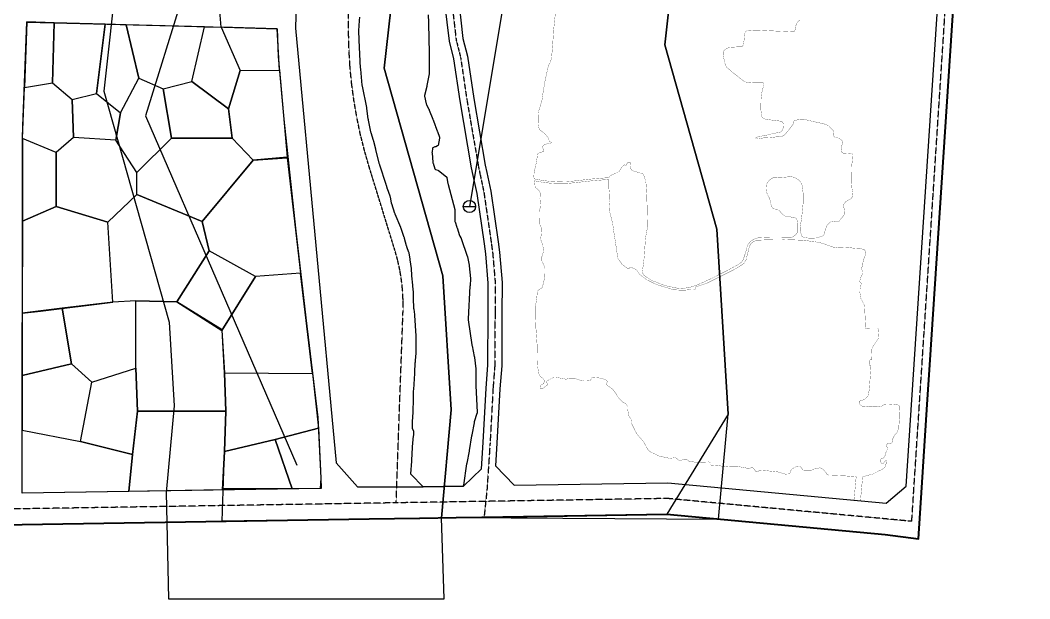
# Model space of a CAD drawing. Header units: millimetres. Extents: x -2018 to 1267, y -2136 to 2585.
# Drawn here: x -71 to 1025, y -2136 to -1508 of the extents above; entities that cross this region are included whole.
import ezdxf

# ---------------------------------------------------------------- set-up
doc = ezdxf.new("R2010")
doc.units = ezdxf.units.MM
doc.linetypes.add('DASH', pattern=[0.35, 0.25, -0.1])
for name, color, linetype in [('0block', 7, 'Continuous'), ('0lake', 140, 'DASH'), ('0river', 141, 'Continuous'), ('0river_center', 10, 'Continuous'), ('0road_center', 10, 'DASH'), ('1origin_square', 40, 'Continuous'), ('1origin_square_circle', 40, 'Continuous'), ('2area_all', 7, 'Continuous'), ('2area_down', 7, 'Continuous'), ('2area_up', 7, 'Continuous'), ('3_commercial', 1, 'Continuous'), ('3_landscape', 3, 'Continuous'), ('3_public', 4, 'Continuous'), ('3_resident', 2, 'Continuous')]:
    doc.layers.add(name, color=color, linetype=linetype)
doc.layers.add('0edge', color=40, linetype='Continuous', lineweight=40)

msp = doc.modelspace()

# ---------------------------------------------------------------- linework, layer by layer
at = {"layer": '0block'}
msp.add_lwpolyline([(232.1, -1343.3), (227.7, -1516.4), (271.8, -1988.6), (294.8, -2014.5), (366, -2014.5), (409.8, -2013.8), (429.4, -1995.1), (431.3, -1966.4), (434.6, -1907.4), (436.4, -1882.6), (436.7, -1826.1), (436.9, -1793.3), (434.2, -1761.4), (432.7, -1750.6), (424.7, -1696.1), (420.6, -1676.4), (418.8, -1668.2), (406.2, -1595.4), (399.5, -1549.9), (394.6, -1530.6), (389.8, -1489.3)], dxfattribs=at)
at = {"layer": '0block', "color": 7}
for points in [[(404.8, -1487.9), (409.4, -1527.9), (414.2, -1547), (421, -1593), (433.5, -1665.4), (435.3, -1673.3), (439.5, -1693.5), (447.5, -1748.5), (449.1, -1759.8), (451.9, -1792.7), (451.7, -1826.2), (451.4, -1883.2), (449.5, -1908.3), (446.3, -1967.3), (444.7, -1991.6), (465, -2012.9), (632, -2010.2), (868.8, -2032.3), (890.7, -2013.7), (925.3, -1484.3)], [(138.1, -1515.1), (138, -1515.2)]]:
    msp.add_lwpolyline(points, dxfattribs=at)
msp.add_lwpolyline([(138.1, -2018.1), (-69.4, -2021.4), (-68.9, -1650.2), (-68.8, -1636.4), (-68.4, -1622.6), (-64.3, -1509.9), (138, -1515.2), (207.7, -1517.1), (208.7, -1547.4), (214.8, -1615.3), (227.4, -1733.8), (238.8, -1831.1), (251.8, -1939.1), (255.2, -2005), (254.3, -2016.2)], close=True, dxfattribs=at)
at = {"layer": '0edge'}
msp.add_lwpolyline([(-129.4, -2056.4), (-69.4, -2055.4), (307.6, -2049.4), (362.7, -2048.5), (402, -2047.9), (457.5, -2047), (630.7, -2044.3), (867.7, -2066.4), (904, -2070.9), (907.6, -2015.1), (913.5, -1925.2), (916.3, -1882.1), (942.3, -1485.6), (945.2, -1440.7), (966.9, -1109.3), (971.5, -1035.6), (976.8, -949.6), (990.8, -727.2), (994.5, -665.4), (1024.9, -129.2)], dxfattribs=at)
at = {"layer": '0lake', "const_width": 0.25}
msp.add_lwpolyline([(775.4, -1507.7), (774.9, -1507.9), (774.5, -1508.1), (773.1, -1509.5), (772.7, -1509.9), (772.5, -1510.3), (771.2, -1513), (771, -1513.5), (770.8, -1513.9), (770.1, -1517.9), (770, -1518.4), (769.9, -1518.9), (769.7, -1519.3), (769.5, -1519.8), (769.2, -1520.2), (768.8, -1520.4), (768.3, -1520.5), (767.8, -1520.5), (767.3, -1520.5), (756.8, -1520), (756.3, -1520), (755.8, -1520), (741.8, -1519.3), (731.8, -1518.8), (731.3, -1518.8), (730.8, -1518.8), (725.3, -1518.7), (724.8, -1518.7), (724.3, -1518.8), (717.9, -1519.3), (717.4, -1519.5), (717, -1519.8), (716.3, -1520.5), (716, -1520.8), (715.7, -1521.3), (715.3, -1522.7), (715.2, -1523.2), (715.1, -1523.7), (714.6, -1529.7), (714.5, -1530.2), (713.7, -1534.6), (713.6, -1535.1), (713.3, -1535.5), (712.7, -1536.3), (712.4, -1536.7), (712, -1536.9), (707.5, -1536.9), (707, -1536.9), (706.5, -1536.9), (700, -1537.3), (699.5, -1537.3), (699.1, -1537.5), (696.2, -1538.3), (695.7, -1538.6), (695.3, -1538.9), (693, -1540.7), (692.6, -1541.1), (692.4, -1541.5), (692, -1542.4), (691.9, -1542.9), (691.9, -1543.4), (691.9, -1544.9), (691.9, -1545.4), (692, -1545.9), (693.5, -1553.8), (693.6, -1554.2), (693.8, -1554.7), (695.4, -1558.3), (695.7, -1558.8), (696, -1559.2), (700.5, -1563.1), (700.9, -1563.4), (701.3, -1563.8), (709.5, -1570.3), (709.9, -1570.6), (710.3, -1570.9), (713, -1573.1), (713.4, -1573.4), (713.8, -1573.7), (716, -1574.9), (716.5, -1575), (717, -1575.1), (719.4, -1575.4), (719.9, -1575.5), (720.4, -1575.5), (725.4, -1575.9), (725.9, -1575.9), (726.4, -1575.9), (731.4, -1576), (731.9, -1576), (732.4, -1576), (734.4, -1575.8), (734.9, -1575.8), (735.4, -1576), (735.8, -1576.3), (735.9, -1576.7), (736, -1577.2), (735.9, -1577.7), (735.9, -1578.2), (735.3, -1580.6), (735.2, -1581.1), (735.1, -1581.6), (734, -1586), (733.9, -1586.5), (733.8, -1587), (733, -1593.9), (733, -1594.4), (733, -1594.9), (732.8, -1603.4), (732.8, -1603.9), (732.8, -1604.4), (733.4, -1609.9), (733.5, -1610.4), (733.6, -1610.9), (734.1, -1612.8), (734.3, -1613.3), (734.6, -1613.6), (735.3, -1614.4), (735.6, -1614.7), (736.1, -1614.9), (742, -1616), (742.5, -1616), (743, -1616.1), (754.4, -1617.5), (754.9, -1617.6), (755.3, -1617.8), (756.2, -1618.4), (756.5, -1618.7), (756.7, -1619.2), (757, -1619.6), (757.1, -1620.1), (757.2, -1620.6), (757.2, -1622.1), (757.2, -1622.6), (757.1, -1623.1), (757, -1625.1), (756.9, -1625.6), (756.7, -1626), (756.2, -1627.4), (755.9, -1627.8), (755.5, -1628.2), (754, -1629.5), (753.6, -1629.7), (753.1, -1629.8), (748.1, -1630.5), (747.6, -1630.6), (747.1, -1630.7), (740.4, -1632.4), (739.9, -1632.5), (739.4, -1632.6), (731.5, -1634.1), (731, -1634.2), (730.5, -1634.3), (728.1, -1635), (727.7, -1635.2), (727.4, -1635.6), (727.3, -1636), (729.3, -1636.4), (729.8, -1636.5), (730.3, -1636.5), (735.7, -1635.7), (736.2, -1635.6), (736.7, -1635.6), (742.7, -1635.4), (743.2, -1635.3), (743.7, -1635.3), (749.2, -1634.6), (749.7, -1634.6), (750.2, -1634.6), (751.7, -1634.6), (752.2, -1634.6), (752.7, -1634.5), (755.1, -1634.1), (755.6, -1634), (756.1, -1633.8), (757.9, -1632.9), (758.3, -1632.6), (758.7, -1632.3), (763.8, -1626.2), (764.1, -1625.8), (764.4, -1625.4), (767.7, -1621), (768, -1620.6), (768.2, -1620.1), (768.3, -1619.1), (768.4, -1618.6), (768.6, -1618.1), (768.9, -1617.2), (769.1, -1616.8), (769.6, -1616.6), (770.1, -1616.7), (770.6, -1616.7), (771.5, -1616.4), (772, -1616.2), (772.4, -1615.9), (772.9, -1615.6), (773.3, -1615.4), (773.8, -1615.3), (774.3, -1615.2), (774.8, -1615.2), (776.3, -1615.3), (776.8, -1615.4), (777.3, -1615.4), (778.8, -1615.3), (779.3, -1615.3), (779.8, -1615.4), (784.1, -1616.6), (784.6, -1616.7), (785.1, -1616.8), (801.2, -1620.4), (801.7, -1620.5), (802.1, -1620.7), (805.8, -1622.2), (806.3, -1622.4), (806.7, -1622.8), (808.4, -1624.6), (808.7, -1624.9), (809.1, -1625.3), (810.9, -1627), (811.2, -1627.4), (811.4, -1627.8), (811.6, -1628.3), (811.8, -1628.8), (811.9, -1629.3), (811.8, -1630.2), (811.7, -1630.7), (811.7, -1631.2), (811.7, -1631.7), (811.6, -1632.2), (811.7, -1632.7), (811.8, -1633.2), (811.9, -1633.7), (812.2, -1634.1), (812.6, -1634.4), (813, -1634.7), (813.4, -1634.9), (816.3, -1635.6), (816.8, -1635.8), (817.2, -1636), (819, -1637), (819.4, -1637.3), (819.8, -1637.6), (820.6, -1638.2), (820.9, -1638.6), (821.1, -1639), (821.4, -1640), (821.4, -1640.5), (821.4, -1641), (820.9, -1643.4), (820.8, -1643.9), (820.7, -1644.4), (820.1, -1647.3), (820.1, -1647.8), (820.1, -1648.3), (820.1, -1648.8), (820.2, -1649.3), (820.2, -1649.8), (820.4, -1650.3), (820.6, -1650.7), (820.9, -1651.2), (821.2, -1651.6), (821.6, -1651.9), (822.5, -1652.3), (822.9, -1652.5), (823.4, -1652.6), (823.9, -1652.6), (824.4, -1652.6), (824.9, -1652.6), (825.9, -1652.4), (826.4, -1652.4), (826.9, -1652.4), (828.9, -1652.6), (829.4, -1652.6), (829.8, -1652.4), (830.3, -1652.3), (830.8, -1652.3), (831.3, -1652.4), (831.8, -1652.4), (832.1, -1652.8), (832.2, -1653.3), (832.5, -1654.2), (832.5, -1654.7), (832.5, -1655.2), (832.1, -1660.7), (832, -1661.2), (832, -1661.7), (831.5, -1665.7), (831.5, -1666.2), (831.5, -1666.7), (831.4, -1672.2), (831.4, -1672.7), (831.3, -1673.2), (831.2, -1682.2), (831.2, -1682.7), (831.2, -1683.2), (831.8, -1690.7), (831.9, -1691.2), (832, -1691.7), (832.5, -1694.6), (832.5, -1695.1), (832.6, -1695.6), (832.7, -1697.1), (832.6, -1697.6), (832.5, -1698.1), (832.3, -1699.6), (832.1, -1700), (831.7, -1700.4), (830.8, -1701.5), (830.4, -1701.9), (830, -1702.1), (828.2, -1703.1), (827.8, -1703.4), (827.4, -1703.6), (824.8, -1705.2), (824.5, -1705.6), (824.2, -1706), (822.9, -1707.5), (822.6, -1707.9), (822.5, -1708.4), (822.5, -1708.9), (822.4, -1709.4), (822.6, -1709.9), (823.1, -1711.8), (823.2, -1712.3), (823.2, -1712.8), (823.4, -1714.3), (823.5, -1714.8), (823.5, -1715.3), (823.8, -1717.3), (823.7, -1717.8), (823.6, -1718.3), (823.5, -1718.7), (823.3, -1719.2), (823, -1719.6), (820.5, -1722.7), (820.2, -1723.1), (819.8, -1723.5), (818, -1725.8), (817.6, -1726.2), (817.2, -1726.4), (816.2, -1726.7), (815.7, -1726.7), (812.8, -1726.1), (812.3, -1726.1), (808.9, -1726.8), (808.4, -1727), (805.2, -1730.1), (804.8, -1730.4), (804.6, -1730.9), (802.6, -1736), (802.5, -1736.5), (802.3, -1737), (801.6, -1739.9), (801.5, -1740.4), (801.3, -1740.9), (799.8, -1742.1), (799.4, -1742.4), (798.9, -1742.6), (793.1, -1744.3), (792.7, -1744.4), (792.2, -1744.4), (785.2, -1744.5), (784.7, -1744.5), (784.2, -1744.4), (780.2, -1743.9), (779.7, -1743.8), (779.2, -1743.7), (778, -1742.8), (777.6, -1742.6), (777.3, -1742.2), (775.8, -1737.4), (775.7, -1736.9), (775.6, -1736.4), (775.6, -1733.9), (775.6, -1733.4), (775.6, -1732.9), (777.4, -1720), (777.4, -1719.5), (777.5, -1719), (778.7, -1707.1), (778.7, -1706.6), (778.7, -1706.1), (778.8, -1697.1), (778.8, -1696.6), (778.8, -1696.1), (778, -1690.2), (778, -1689.7), (777.9, -1689.2), (777.6, -1687.2), (777.5, -1686.7), (777.4, -1686.2), (776.2, -1684), (776, -1683.6), (775.7, -1683.1), (773.9, -1681.5), (773.5, -1681.1), (773.1, -1680.8), (769.7, -1678.8), (769.2, -1678.5), (768.8, -1678.3), (765.8, -1677.9), (765.3, -1677.9), (764.8, -1677.8), (757.9, -1678.4), (757.4, -1678.5), (756.9, -1678.5), (750.9, -1678.8), (750.4, -1678.9), (746.4, -1679.1), (745.9, -1679.1), (745.4, -1679.3), (743.3, -1680.7), (742.9, -1681), (742.5, -1681.3), (740.8, -1683.1), (740.5, -1683.5), (740.2, -1683.9), (738.8, -1686.6), (738.6, -1687), (738.6, -1687.5), (738.4, -1690), (738.4, -1690.5), (738.4, -1691), (738.8, -1694), (738.9, -1694.5), (739.1, -1694.9), (740.3, -1697.7), (740.5, -1698.1), (740.8, -1698.6), (742.2, -1701.2), (742.4, -1701.6), (742.6, -1702.1), (743.1, -1705.1), (743.2, -1705.6), (743.3, -1706), (744.2, -1709.4), (744.3, -1709.9), (744.6, -1710.3), (745.8, -1711.9), (746.1, -1712.3), (746.5, -1712.6), (748, -1712.9), (748.5, -1713.1), (749, -1713.2), (750.4, -1713.5), (750.9, -1713.6), (751.4, -1713.8), (752.7, -1714.5), (753.1, -1714.8), (753.4, -1715.1), (754.6, -1716.7), (755, -1717.1), (755.3, -1717.5), (758.3, -1720.1), (758.7, -1720.4), (759.2, -1720.5), (764.2, -1721.3), (764.6, -1721.4), (765.1, -1721.5), (770.5, -1722.6), (770.9, -1722.8), (771.2, -1723.2), (771.8, -1724), (772, -1724.5), (772.1, -1725), (772.5, -1727.9), (772.6, -1728.4), (772.7, -1728.9), (772.7, -1733.4), (772.7, -1733.9), (772.7, -1734.4), (772.7, -1737.4), (772.6, -1737.9), (772.5, -1738.4), (771.7, -1739.6), (771.4, -1740), (771, -1740.4), (768.4, -1742.7), (768, -1743), (767.6, -1743.2), (765.1, -1743.8), (764.7, -1743.9), (764.2, -1743.9), (757.7, -1743.7), (757.2, -1743.7), (756.7, -1743.7), (743.2, -1743.6), (742.7, -1743.6), (742.2, -1743.7), (730.2, -1744.2), (729.7, -1744.2), (729.2, -1744.4), (725.4, -1745.6), (724.9, -1745.8), (724.5, -1746.1), (721.6, -1748.1), (721.2, -1748.4), (720.9, -1748.7), (718.6, -1752), (718.4, -1752.4), (718.2, -1752.9), (716.7, -1758.7), (716.5, -1759.2), (716.4, -1759.7), (713.9, -1767.3), (713.7, -1767.7), (713.5, -1768.2), (712.5, -1769.9), (712.2, -1770.3), (711.8, -1770.6), (708.5, -1772.9), (708.1, -1773.2), (707.7, -1773.4), (697.2, -1779.2), (696.7, -1779.5), (696.3, -1779.7), (678.9, -1788.5), (678.4, -1788.7), (678, -1788.9), (665.2, -1794.7), (664.8, -1794.9), (664.3, -1795.1), (657.7, -1797.4), (657.2, -1797.5), (656.7, -1797.6), (648.4, -1799.2), (647.9, -1799.2), (647.4, -1799.2), (641.4, -1798.7), (640.9, -1798.6), (640.4, -1798.5), (629.2, -1796.1), (628.7, -1795.9), (628.2, -1795.8), (614.7, -1790.6), (614.2, -1790.4), (613.8, -1790.1), (606.3, -1785.2), (605.9, -1784.9), (604.4, -1782.3), (604.2, -1781.8), (604.1, -1781.3), (604.3, -1779.9), (604.4, -1779.4), (606, -1767), (606, -1766.5), (606.1, -1766), (607.5, -1745.5), (607.5, -1745), (607.6, -1744.5), (609.7, -1732.7), (609.8, -1732.2), (609.8, -1731.7), (609.3, -1710.7), (609.3, -1710.2), (609.3, -1709.7), (609.1, -1703.2), (609.1, -1702.7), (609.1, -1702.2), (609.1, -1699.2), (609, -1698.7), (609, -1698.2), (608.6, -1692.7), (608.6, -1692.2), (608.6, -1691.7), (608.1, -1684.8), (608, -1684.3), (607.9, -1683.8), (606.7, -1678.9), (606.6, -1678.4), (606.4, -1678), (605.5, -1675.6), (605.2, -1675.2), (604.8, -1674.9), (604.4, -1674.6), (604, -1674.4), (603.6, -1674.2), (602.1, -1673.8), (601.6, -1673.7), (601.1, -1673.5), (595.8, -1672), (595.4, -1671.9), (594.9, -1671.7), (593.5, -1671.2), (593.1, -1670.9), (592.7, -1670.6), (592.1, -1669.8), (591.8, -1669.4), (591.6, -1669), (591, -1667.6), (590.9, -1667.1), (590.8, -1666.6), (590.7, -1666.1), (590.7, -1665.6), (590.8, -1665.1), (590.9, -1664.7), (591.1, -1664.2), (591.4, -1663.3), (591.3, -1662.9), (590.9, -1662.5), (590.5, -1662.2), (590.1, -1662), (589.6, -1662.1), (588.2, -1662.7), (587.9, -1663.1), (587.7, -1663.5), (587.4, -1663.9), (587.1, -1664.4), (587, -1664.8), (586.8, -1665.3), (586.6, -1665.8), (586.1, -1665.6), (585.8, -1665.3), (585.4, -1665), (585, -1664.9), (582.9, -1666.3), (582.5, -1666.6), (582.2, -1667), (580.2, -1669.9), (580, -1670.3), (579.8, -1670.8), (579.6, -1671.3), (579.4, -1671.7), (579.1, -1672.1), (575.1, -1674.1), (574.6, -1674.3), (574.2, -1674.5), (569.6, -1676.5), (569.2, -1676.8), (568.9, -1677.2), (568.1, -1678.4), (567.8, -1678.8), (567.3, -1678.9), (564.8, -1679), (564.3, -1679.1), (563.8, -1679.1), (547.9, -1680.4), (547.4, -1680.5), (546.9, -1680.5), (531.5, -1682.3), (531, -1682.3), (530.5, -1682.4), (522.5, -1683.1), (522, -1683.1), (521.5, -1683.2), (513.5, -1683.3), (513, -1683.3), (512.5, -1683.3), (504.5, -1682.9), (504, -1682.8), (503.5, -1682.8), (496.1, -1681.9), (495.6, -1681.8), (495.1, -1681.7), (487.2, -1680.2), (486.8, -1680), (486.6, -1679.5), (486.4, -1678), (486.4, -1677.5), (486.4, -1677), (486.6, -1673.5), (486.6, -1673), (486.7, -1672.6), (488.8, -1663.8), (488.9, -1663.3), (489, -1662.8), (489.9, -1656.9), (490, -1656.4), (490, -1655.9), (489.7, -1654.9), (489.8, -1654.5), (489.9, -1654), (490.1, -1653.5), (490.4, -1653.1), (490.7, -1652.7), (491.1, -1652.4), (491.6, -1652.2), (492, -1652), (492.5, -1651.8), (493, -1651.7), (494.4, -1651.3), (494.9, -1651.1), (495.3, -1650.9), (497.1, -1650), (497.2, -1649.6), (497, -1649.1), (496.5, -1647.7), (496.3, -1647.2), (496.1, -1646.8), (495.8, -1645.8), (495.8, -1645.4), (495.8, -1644.9), (496.1, -1644.5), (496.8, -1643.8), (497.2, -1643.4), (497.6, -1643.2), (498, -1642.9), (498.5, -1642.7), (499, -1642.6), (500.9, -1642.1), (501.4, -1642), (501.9, -1641.9), (502.9, -1641.7), (503.4, -1641.6), (503.9, -1641.6), (504.4, -1641.5), (504.9, -1641.5), (505.2, -1641.1), (505.4, -1640.7), (505.2, -1640.3), (504.7, -1640.2), (504.2, -1640.1), (503.8, -1639.9), (503.5, -1639.5), (503.2, -1639), (502.6, -1637.7), (502.3, -1637.2), (502.2, -1636.8), (501.7, -1635.3), (501.6, -1634.9), (501.2, -1634.5), (498.6, -1631.5), (498.2, -1631.1), (497.9, -1630.8), (493.4, -1627.5), (493.1, -1627.2), (492.8, -1626.8), (492.2, -1626), (492, -1625.5), (491.9, -1625.1), (491.4, -1622.1), (491.3, -1621.6), (491.2, -1621.1), (491, -1614.1), (491, -1613.6), (491, -1613.1), (491.3, -1608.1), (491.4, -1607.6), (491.5, -1607.1), (492.4, -1603.8), (492.6, -1603.3), (492.7, -1602.8), (494.7, -1596.6), (494.9, -1596.2), (495, -1595.7), (496.6, -1584.8), (496.7, -1584.3), (496.8, -1583.8), (498.3, -1574.9), (498.4, -1574.4), (498.5, -1574), (501, -1562.2), (501.1, -1561.7), (501.2, -1561.2), (502.2, -1557.4), (502.3, -1556.9), (502.5, -1556.4), (504.1, -1553.8), (504.3, -1553.4), (504.4, -1552.9), (505.4, -1549.6), (505.5, -1549.1), (505.6, -1548.6), (506.7, -1535.6), (506.7, -1535.1), (506.8, -1534.6), (507.8, -1518.7), (507.8, -1518.2), (507.9, -1517.7), (509.6, -1501.3)], dxfattribs=at)
msp.add_lwpolyline([(567.7, -1683.6), (567.7, -1688.6), (567.7, -1689.1), (568.2, -1694.1), (568.3, -1694.6), (568.4, -1697.1), (568.4, -1697.6), (568.4, -1699.6), (568.4, -1700.1), (568.7, -1703.6), (568.8, -1704.1), (568.6, -1706.6), (568.6, -1707.1), (568.3, -1709.1), (568.2, -1709.6), (568.3, -1710.1), (568.5, -1714.6), (568.5, -1715.1), (568.6, -1715.5), (571.8, -1728.1), (571.9, -1728.6), (572, -1729.1), (573.8, -1742), (573.9, -1742.5), (574, -1743), (576.4, -1758.3), (576.5, -1758.8), (576.5, -1759.3), (577.4, -1765.7), (577.5, -1766.2), (577.8, -1766.6), (581.8, -1772.4), (582, -1772.8), (582.3, -1773.2), (587.2, -1776.7), (587.6, -1777), (588.1, -1777.2), (589.1, -1777.2), (589.6, -1777.2), (590.1, -1777.2), (590.4, -1776.8), (590.7, -1776.4), (591.1, -1776.1), (591.6, -1776.1), (592, -1776.3), (594.3, -1777.2), (594.8, -1777.4), (595.3, -1777.6), (597.4, -1778.9), (597.8, -1779.1), (598.2, -1779.4), (600.7, -1783.2), (600.9, -1783.6), (601.3, -1784), (608.1, -1789.1), (608.5, -1789.4), (608.9, -1789.7), (619.2, -1794.7), (619.7, -1794.9), (620.2, -1795), (629.2, -1797.9), (629.7, -1798), (630.2, -1798.2), (637.4, -1800.3), (637.9, -1800.5), (638.4, -1800.6), (647.8, -1801.1), (648.3, -1801.1), (648.8, -1801.1), (655.8, -1800.5), (656.3, -1800.4), (656.8, -1800.4), (658.8, -1800.5), (659.3, -1800.5), (659.8, -1800.4), (661.2, -1800), (661.6, -1799.7), (661.6, -1799.2), (661.7, -1798.7), (661.7, -1798.2), (661.9, -1797.8), (662.2, -1797.5), (674.1, -1793.5), (674.5, -1793.3), (675, -1793.1), (691.1, -1785), (691.5, -1784.8), (692, -1784.6), (703.6, -1778.8), (704.1, -1778.6), (704.5, -1778.3), (710.9, -1774.4), (711.3, -1774.1), (711.7, -1773.8), (714.5, -1771.7), (714.9, -1771.4), (715.1, -1770.9), (716.4, -1768.8), (716.7, -1768.4), (716.8, -1767.9), (718.1, -1762.6), (718.3, -1762.1), (718.4, -1761.6), (720.1, -1754.8), (720.3, -1754.3), (720.4, -1753.9), (721.6, -1751.1), (721.9, -1750.7), (722.2, -1750.3), (724.6, -1748.5), (725, -1748.2), (725.4, -1748), (727.3, -1747.1), (727.7, -1747), (728.2, -1746.8), (738.2, -1746.4), (738.7, -1746.3), (739.2, -1746.3), (757.2, -1746.1), (757.7, -1746.1), (758.2, -1746.1), (776.7, -1746.7), (777.2, -1746.7), (777.7, -1746.7), (790.6, -1748.3), (791.1, -1748.3), (791.6, -1748.4), (798.9, -1749.9), (799.4, -1750.1), (799.9, -1750.2), (810.7, -1754), (811.2, -1754.2), (811.7, -1754.2), (817.2, -1755), (817.6, -1755.1), (818.1, -1755.1), (827.1, -1754.7), (827.6, -1754.7), (828.1, -1754.7), (833.6, -1755.4), (834.1, -1755.5), (834.6, -1755.5), (841.6, -1755.9), (842.1, -1756), (842.5, -1756.2), (844.4, -1756.9), (844.9, -1757), (845.3, -1757.3), (845.9, -1758.1), (846.1, -1758.6), (846.2, -1759), (846.4, -1760), (846.5, -1760.5), (846.4, -1761), (846, -1763.5), (845.9, -1764), (845.7, -1764.4), (844.6, -1767.2), (844.4, -1767.7), (844.3, -1768.2), (843.9, -1770.1), (843.8, -1770.6), (843.7, -1771.1), (843.6, -1773.1), (843.6, -1773.6), (843.5, -1774.1), (843.3, -1775.1), (843.1, -1775.5), (842.7, -1775.8), (842.4, -1776.2), (842.1, -1776.6), (842.1, -1777.1), (842.3, -1778.1), (842.4, -1778.5), (842.6, -1779), (842.9, -1780), (843.1, -1780.4), (843.3, -1780.9), (843.4, -1781.4), (843.4, -1781.9), (843.4, -1782.4), (843.3, -1782.9), (843.2, -1783.4), (843, -1783.8), (842.2, -1785.1), (842, -1785.5), (841.8, -1786), (841.2, -1787.4), (841, -1787.8), (840.9, -1788.3), (840.2, -1791.7), (840.4, -1792.2), (840.8, -1792.5), (841.2, -1792.7), (841.5, -1793.1), (841.8, -1793.5), (841.8, -1794), (841.7, -1794.5), (840.5, -1799.9), (840.5, -1800.4), (840.5, -1800.9), (840.4, -1803.4), (840.4, -1803.9), (840.5, -1804.4), (841.3, -1809.3), (841.4, -1809.8), (841.6, -1810.2), (843.5, -1813.8), (843.7, -1814.2), (843.9, -1814.7), (845.4, -1817.8), (845.5, -1818.3), (845.5, -1818.8), (846.6, -1841.3), (846.7, -1841.8), (846.8, -1842.3), (847, -1842.8), (847.4, -1842.9), (856.4, -1842.8), (856.9, -1842.8), (858.9, -1842.8), (859.4, -1842.8), (859.9, -1842.9), (860.4, -1843.1), (860.5, -1843.6), (861.1, -1852.1), (861.2, -1852.6), (861.1, -1853), (860.4, -1853.8), (860.1, -1854.1), (859.7, -1854.5), (856.4, -1859.5), (856.1, -1859.9), (855.9, -1860.3), (853.8, -1863.8), (853.6, -1864.2), (853.5, -1864.7), (853.3, -1866.2), (853.3, -1866.7), (853.3, -1867.2), (853, -1876.2), (852.9, -1876.6), (852.4, -1876.7), (851.9, -1876.6), (851.5, -1876.7), (851.3, -1877.1), (851, -1882.6), (851.2, -1883.1), (851.7, -1883.1), (852.2, -1883.2), (852.4, -1883.6), (850.7, -1907.5), (850.6, -1908), (850.6, -1908.5), (849.6, -1914.9), (849.5, -1915.4), (849.2, -1915.8), (848.5, -1916.5), (848.1, -1916.9), (847.8, -1917.3), (846.5, -1918.8), (846.1, -1919.1), (845.7, -1919.4), (844.3, -1920), (843.9, -1920.2), (843.4, -1920.3), (842.9, -1920.5), (842.5, -1920.7), (842, -1920.9), (840.1, -1921.4), (839.6, -1921.6), (839.5, -1922), (839.7, -1923.5), (839.8, -1924), (840, -1924.5), (840.2, -1924.9), (840.5, -1925.3), (840.9, -1925.6), (841.3, -1926), (841.7, -1926.2), (843, -1926.9), (843.5, -1927), (844, -1927), (846, -1927), (846.5, -1927.1), (847, -1927.1), (850, -1927.6), (850.4, -1927.7), (850.9, -1927.8), (852.4, -1927.8), (852.9, -1927.8), (853.4, -1927.6), (853.9, -1927.5), (854.4, -1927.3), (854.8, -1927.2), (855.3, -1927), (855.8, -1927), (856.3, -1926.9), (858.8, -1927), (859.3, -1927), (859.8, -1927.1), (862.8, -1927.5), (863.3, -1927.4), (863.7, -1927.2), (864.2, -1927), (864.6, -1926.7), (865.8, -1925.8), (866.2, -1925.6), (866.7, -1925.5), (867.7, -1925.2), (868.2, -1925.1), (868.7, -1925), (872.7, -1924.9), (873.2, -1924.8), (873.7, -1924.8), (876.1, -1924.6), (876.6, -1924.6), (877.1, -1924.7), (878.6, -1924.8), (879.1, -1924.9), (879.6, -1925), (882, -1925.7), (882.5, -1925.9), (882.8, -1926.2), (883.5, -1927), (883.7, -1927.4), (883.8, -1927.9), (883.7, -1928.9), (883.7, -1929.4), (883.7, -1929.9), (883.5, -1933.4), (883.5, -1933.9), (883.5, -1934.4), (883.4, -1938.9), (883.4, -1939.4), (883.4, -1939.9), (882.9, -1944.9), (882.9, -1945.4), (882.9, -1945.9), (882.6, -1949.9), (882.6, -1950.4), (882.4, -1950.9), (882, -1952.3), (881.8, -1952.8), (881.6, -1953.2), (880.6, -1955.5), (880.3, -1955.9), (880, -1956.3), (878, -1958.6), (877.8, -1959), (877.6, -1959.4), (876.2, -1962.1), (876.1, -1962.6), (875.9, -1963.1), (875.4, -1965.5), (875.3, -1966), (875.2, -1966.5), (875, -1967), (874.7, -1967.3), (874.2, -1967.2), (873.7, -1967.1), (872.7, -1967), (872.2, -1967), (871.8, -1967.1), (870.8, -1967.4), (870.3, -1967.6), (870, -1968), (869.7, -1968.4), (869.4, -1968.8), (869.3, -1969.3), (869, -1970.2), (869, -1970.7), (869.3, -1971), (870.1, -1971.7), (870.4, -1972.1), (870.5, -1972.5), (870.5, -1973), (870.4, -1973.5), (869.1, -1976.2), (868.9, -1976.7), (868.7, -1977.1), (867.8, -1980), (867.7, -1980.5), (867.5, -1980.9), (866.9, -1981.8), (866.7, -1982.2), (866.4, -1982.6), (866, -1983), (865.6, -1983.3), (865.2, -1983.5), (864.7, -1983.6), (864.2, -1983.8), (863.8, -1983.9), (863.3, -1984.1), (863.1, -1984.5), (862.9, -1985), (862.8, -1985.5), (862.8, -1986), (862.8, -1986.5), (862.8, -1987), (863.2, -1987.9), (863.4, -1988.3), (863.7, -1988.8), (864, -1989.2), (864.3, -1989.5), (864.8, -1989.6), (865.3, -1989.4), (865.7, -1989.2), (866.1, -1988.8), (866.4, -1988.5), (866.7, -1988.1), (867, -1987.6), (867.3, -1987.2), (867.6, -1986.8), (867.9, -1986.5), (868.3, -1986.1), (868.7, -1985.9), (869.2, -1985.9), (869.4, -1986.3), (869.4, -1987.3), (869.3, -1987.8), (869.2, -1988.3), (867.8, -1992.6), (867.6, -1993), (867.2, -1993.4), (866.2, -1994.4), (865.8, -1994.7), (865.4, -1995), (863.6, -1996), (863.2, -1996.2), (862.7, -1996.4), (854.7, -2000.5), (854.3, -2000.7), (853.8, -2000.8), (847, -2002.6), (846.5, -2002.8), (846.1, -2002.9), (843.7, -2003.6), (843.4, -2004), (843.3, -2004.5), (841, -2029.4), (840.7, -2029.7), (840.2, -2029.7), (834.2, -2029.1), (834, -2028.7), (836.3, -2004.3), (836.3, -2003.8), (835.9, -2003.6), (825.9, -2002.8), (825.4, -2002.8), (824.9, -2002.7), (807.4, -2002), (806.9, -2002), (806.5, -2001.8), (805.1, -2001.2), (804.7, -2000.9), (804.4, -2000.5), (803.6, -1999.3), (803.3, -1998.9), (803, -1998.5), (800.3, -1995.5), (799.9, -1995.2), (799.5, -1994.9), (797.7, -1994.1), (797.2, -1994), (796.7, -1994), (792.2, -1994.7), (791.8, -1994.7), (791.3, -1994.9), (787.6, -1996.5), (787.1, -1996.7), (786.7, -1996.8), (784.7, -1996.9), (784.2, -1996.9), (783.7, -1996.9), (779.7, -1996.7), (779.2, -1996.6), (778.8, -1996.3), (778.5, -1996), (778.2, -1995.6), (777.9, -1995.2), (776.7, -1993.6), (776.4, -1993.2), (776, -1992.9), (775.2, -1992.3), (774.8, -1992), (774.3, -1991.9), (773.3, -1992), (772.8, -1992), (772.3, -1992.2), (770, -1993.2), (769.6, -1993.4), (769.2, -1993.6), (766.6, -1995.2), (766.3, -1995.6), (766, -1996), (765, -1997.7), (764.8, -1998.2), (764.8, -1998.7), (764.7, -1999.2), (764.4, -1999.5), (764, -1999.8), (763.2, -2000.4), (762.7, -2000.6), (762.2, -2000.6), (760.2, -2000.7), (759.7, -2000.8), (759.2, -2000.7), (751.1, -1998.3), (750.6, -1998.2), (750.1, -1998.2), (737.6, -1996.9), (737.1, -1996.9), (736.6, -1996.9), (735.6, -1996.9), (735.2, -1996.9), (734.7, -1997), (731.2, -1997.1), (730.7, -1997.2), (730.2, -1997.5), (728.9, -1998.1), (728.4, -1998.2), (727.9, -1998.3), (727.5, -1998), (727.2, -1997.6), (726.8, -1997.3), (726.6, -1996.9), (726.3, -1996.5), (725.2, -1994.8), (724.8, -1994.4), (724.5, -1994.1), (724.1, -1993.8), (723.6, -1993.5), (723.2, -1993.5), (722.2, -1993.6), (721.7, -1993.8), (721.4, -1994.2), (720.9, -1994.3), (720.4, -1994.4), (719.9, -1994.4), (717.4, -1994.2), (716.9, -1994.1), (716.4, -1994), (708.5, -1992.6), (708.1, -1992.5), (707.6, -1992.5), (700.6, -1992.4), (700.1, -1992.4), (699.6, -1992.5), (696.1, -1992.8), (695.6, -1992.8), (695.1, -1992.7), (686.7, -1991.5), (686.2, -1991.5), (685.7, -1991.4), (679.2, -1991), (678.7, -1990.9), (678.2, -1990.7), (678, -1990.3), (678, -1988.8), (678, -1988.3), (677.5, -1988), (676.6, -1987.7), (676.1, -1987.5), (675.6, -1987.5), (674.1, -1987.6), (673.6, -1987.6), (673.1, -1987.7), (672.7, -1987.8), (672.2, -1988), (671.7, -1988.1), (665.2, -1988.3), (664.7, -1988.3), (664.2, -1988.2), (658.3, -1987.3), (657.8, -1987.2), (657.3, -1987.1), (654.8, -1986.6), (654.4, -1986.5), (654, -1986.2), (653.6, -1985.8), (653.3, -1985.5), (652.8, -1985.2), (652, -1984.7), (651.5, -1984.5), (651, -1984.5), (649.5, -1984.5), (649, -1984.5), (648.6, -1984.6), (647.7, -1985.1), (647.2, -1985.3), (646.8, -1985.5), (646, -1986.1), (645.6, -1986.4), (645.1, -1986.4), (644.6, -1986.2), (643, -1985.1), (642.6, -1984.8), (642.2, -1984.4), (641.5, -1983.8), (641.1, -1983.4), (640.7, -1983.2), (640.2, -1983), (639.7, -1982.9), (639.2, -1982.9), (637.2, -1983.2), (636.7, -1983.2), (636.2, -1983.3), (634.2, -1983.6), (633.8, -1983.6), (633.3, -1983.5), (622.5, -1981.1), (622.1, -1980.9), (621.6, -1980.7), (616.6, -1978.4), (616.2, -1978.2), (615.7, -1977.9), (612.6, -1976.4), (612.2, -1976.2), (611.8, -1975.9), (610.1, -1974), (609.8, -1973.6), (609.6, -1973.1), (605.8, -1966.1), (605.5, -1965.7), (605.2, -1965.3), (602.3, -1961.9), (602, -1961.5), (601.6, -1961.1), (598.1, -1956.9), (597.8, -1956.5), (597.6, -1956), (596.4, -1953.8), (596.2, -1953.4), (596, -1952.9), (592.7, -1946.2), (592.6, -1945.7), (592.6, -1945.2), (592.6, -1944.7), (592.7, -1944.2), (592.6, -1943.7), (592.2, -1941.7), (592.1, -1941.2), (591.9, -1940.8), (590.6, -1939.3), (590.3, -1938.9), (590, -1938.5), (589.8, -1938), (589.6, -1937.6), (589.5, -1937.1), (589.1, -1935.7), (589, -1935.2), (588.9, -1934.7), (588.6, -1932.7), (588.5, -1932.2), (588.4, -1931.7), (588, -1930.3), (587.8, -1929.8), (587.8, -1929.3), (587.8, -1928.3), (587.8, -1927.8), (587.8, -1927.3), (587.7, -1926.8), (587.6, -1926.4), (586.5, -1924.7), (586.2, -1924.3), (585.8, -1924), (584.5, -1923.2), (584.1, -1923), (583.6, -1923), (583.1, -1922.8), (582.7, -1922.5), (579.2, -1918.9), (578.9, -1918.6), (578.6, -1918.2), (575.9, -1914), (575.6, -1913.6), (575.3, -1913.2), (572, -1908.8), (571.7, -1908.4), (571.3, -1908.1), (566.8, -1904.9), (566.4, -1904.6), (566, -1904.3), (565.6, -1904), (565.3, -1903.6), (565.3, -1903.1), (565.3, -1902.6), (565.5, -1902.1), (565.6, -1901.7), (566, -1900.7), (566.1, -1900.2), (565.8, -1899.8), (564.8, -1898.7), (564.4, -1898.5), (563.9, -1898.3), (561.6, -1897.3), (561.1, -1897.1), (560.6, -1897), (556.2, -1896.1), (555.7, -1896.1), (555.2, -1896.1), (551.7, -1895.9), (551.2, -1895.8), (550.7, -1895.9), (549.8, -1896.2), (549.3, -1896.3), (549, -1896.7), (548.6, -1897.6), (548.3, -1898.1), (548.1, -1898.5), (547.9, -1899), (547.4, -1899.2), (545, -1899.5), (544.5, -1899.5), (544, -1899.6), (541, -1899.6), (540.5, -1899.6), (540, -1899.5), (536.6, -1898.7), (536.1, -1898.6), (535.6, -1898.4), (530.8, -1896.9), (530.3, -1896.8), (529.8, -1896.8), (525.3, -1896.9), (524.8, -1897), (521.9, -1897.5), (521.4, -1897.6), (520.9, -1897.7), (518, -1897), (517.5, -1896.9), (512.6, -1896.1), (512.1, -1896), (511.6, -1895.9), (509.6, -1895.6), (509.1, -1895.6), (508.6, -1895.6), (507.2, -1896.1), (506.7, -1896.3), (506.3, -1896.5), (502.7, -1898.3), (502.3, -1898.6), (501.8, -1898.8), (500.6, -1899.7), (500.2, -1900), (499.9, -1900.4), (499.8, -1900.9), (499.8, -1901.3), (500.2, -1901.7), (500.6, -1901.9), (501, -1902.3), (501.2, -1902.7), (501.1, -1903.2), (501, -1903.7), (500.7, -1904.1), (500.4, -1904.5), (500, -1904.8), (499.6, -1905.1), (496, -1907.7), (495.6, -1908), (495.1, -1908.2), (494.1, -1908.2), (493.6, -1908.1), (493.4, -1907.7), (493.3, -1907.2), (493.4, -1906.2), (493.5, -1905.7), (493.6, -1905.2), (493.9, -1904.3), (494.1, -1903.8), (494.5, -1903.6), (495.4, -1903.4), (495.9, -1903.2), (496.3, -1902.9), (496.8, -1902.6), (497, -1902.3), (497.2, -1901.8), (497.5, -1900.8), (497.6, -1900.3), (497.6, -1899.8), (497.6, -1899.3), (497.6, -1898.9), (497.3, -1898.4), (496.5, -1897.2), (496.2, -1896.8), (495.8, -1896.5), (493.7, -1895.1), (493.3, -1894.8), (493, -1894.4), (491.5, -1890.7), (491.4, -1890.2), (491.3, -1889.7), (490.5, -1883.8), (490.5, -1883.3), (490.5, -1882.8), (490.2, -1879.8), (490.2, -1879.3), (490.2, -1878.8), (490.1, -1871.3), (490.1, -1870.8), (490.1, -1870.3), (489.8, -1858.8), (489.8, -1858.3), (489.7, -1857.8), (488.7, -1843.3), (488.6, -1842.8), (488.6, -1842.3), (488.2, -1831.3), (488.2, -1830.8), (488.2, -1830.3), (488.2, -1818.3), (488.2, -1817.8), (488.3, -1817.4), (489.6, -1808.4), (489.6, -1807.9), (489.7, -1807.5), (490.1, -1803), (490.2, -1802.5), (490.5, -1802.1), (491.3, -1800.8), (491.7, -1800.5), (492.1, -1800.2), (492.5, -1800), (493, -1799.8), (493.5, -1799.6), (494, -1799.5), (494.4, -1799.2), (494.7, -1798.9), (495, -1798.5), (495.3, -1798.1), (495.5, -1797.6), (496.8, -1793.3), (496.9, -1792.8), (497, -1792.3), (498.1, -1786.9), (498.2, -1786.4), (498.2, -1785.9), (498.5, -1781.4), (498.5, -1780.9), (498.5, -1780.4), (498.5, -1777.9), (498.4, -1777.4), (498.3, -1777), (497, -1773.2), (496.8, -1772.7), (496.5, -1772.3), (495.9, -1771.5), (495.6, -1771.1), (495.4, -1770.7), (495, -1768.7), (494.9, -1768.2), (494.9, -1767.7), (494.9, -1765.2), (495, -1764.7), (495.2, -1764.3), (495.6, -1762.8), (495.8, -1762.4), (495.9, -1761.9), (496.5, -1760), (496.5, -1759.5), (496.6, -1759), (496.9, -1756.5), (496.8, -1756), (496.7, -1755.5), (495.4, -1750.2), (495.2, -1749.7), (494.8, -1747.7), (494.5, -1747.3), (494.2, -1746.9), (493.9, -1746.5), (493.8, -1746.1), (493.8, -1745.6), (493.8, -1745.1), (493.9, -1744.6), (494.1, -1742.6), (494.2, -1742.1), (494.2, -1741.6), (494.4, -1739.6), (494.5, -1739.1), (494.5, -1738.6), (494.7, -1734.1), (494.6, -1733.6), (494.4, -1733.1), (494.1, -1732.2), (494, -1731.7), (493.7, -1731.3), (493.4, -1730.9), (493.1, -1730.5), (493, -1730), (492.9, -1729), (492.9, -1728.5), (492.8, -1728), (492.6, -1715.5), (492.5, -1715), (492.5, -1714.5), (492.5, -1714), (492.6, -1713.5), (492.8, -1713), (492.9, -1712.6), (493.1, -1712.1), (493.1, -1711.6), (493.4, -1709.1), (493.4, -1708.6), (493.4, -1708.1), (493.5, -1706.6), (493.5, -1706.1), (493.4, -1705.6), (493.2, -1704.6), (493.1, -1704.1), (493.1, -1703.6), (493, -1701.6), (492.9, -1701.1), (493, -1700.6), (493.1, -1699.1), (493.1, -1698.6), (493.2, -1698.1), (493.2, -1697.6), (493.2, -1697.1), (493.2, -1696.6), (493.1, -1695.1), (493, -1694.7), (492.8, -1694.2), (492.6, -1693.8), (492.2, -1693.4), (491.9, -1693), (490.6, -1691.5), (490.2, -1691.2), (489.8, -1690.9), (488.5, -1690.1), (488.2, -1689.7), (488.1, -1689.2), (487.7, -1688.3), (487.6, -1687.8), (487.4, -1684.8), (487.3, -1684.3), (487, -1682.3), (487.5, -1682.3), (494.9, -1683.7), (495.4, -1683.8), (495.9, -1683.9), (503.8, -1684.8), (504.3, -1684.9), (504.8, -1684.9), (512.8, -1685.3), (513.3, -1685.3), (513.8, -1685.3), (521.8, -1685.2), (522.3, -1685.1), (522.8, -1685.1), (530.3, -1684.4), (530.8, -1684.4), (531.3, -1684.3), (547.1, -1682.5), (547.6, -1682.5), (548.1, -1682.4), (563.6, -1681.1), (564.1, -1681.1), (564.6, -1681), (567.1, -1680.9), (567.6, -1680.9), (567.7, -1681.3)], close=True, dxfattribs=at)
at = {"layer": '0river'}
msp.add_lwpolyline([(371.7, -1502), (372.1, -1510.5), (372.1, -1511), (372.1, -1511.5), (372.7, -1543.5), (372.7, -1544), (372.7, -1544.5), (372.6, -1565), (372.6, -1565.5), (372.5, -1566), (370.2, -1578.8), (370.1, -1579.3), (370, -1579.8), (367.7, -1589.5), (367.6, -1590), (367.7, -1590.5), (369.4, -1598.8), (369.6, -1599.3), (369.8, -1599.7), (372.4, -1604.5), (372.6, -1605), (372.8, -1605.5), (376.5, -1615.3), (376.7, -1615.7), (376.9, -1616.2), (379.2, -1622.3), (379.4, -1622.8), (379.5, -1623.2), (381.2, -1627.9), (381.4, -1628.4), (381.6, -1628.9), (383.9, -1634.9), (383.9, -1635.4), (383.8, -1635.9), (382.5, -1643.8), (382.1, -1644.1), (381.6, -1644.3), (379.8, -1645.2), (379.4, -1645.3), (378.9, -1645.5), (376.5, -1646.3), (376.3, -1646.7), (375.8, -1651.2), (375.7, -1651.7), (375.8, -1652.2), (376.8, -1662.2), (376.8, -1662.7), (376.9, -1663.1), (379, -1669.3), (379.2, -1669.8), (379.7, -1669.9), (382, -1670.8), (382.5, -1670.9), (382.9, -1671.2), (391.5, -1678.1), (391.9, -1678.4), (392, -1678.9), (393.1, -1685.3), (393.2, -1685.8), (393.3, -1686.3), (400.4, -1713.3), (400.5, -1713.8), (400.5, -1714.3), (400.7, -1725.8), (400.7, -1726.3), (400.8, -1726.8), (402.7, -1732.5), (402.8, -1733), (403, -1733.5), (405.7, -1741.5), (405.9, -1742), (406.1, -1742.4), (407.1, -1744.1), (407.4, -1744.6), (407.6, -1745), (414, -1764), (414.2, -1764.4), (414.3, -1764.9), (416.1, -1773.8), (416.2, -1774.2), (416.2, -1774.7), (417.5, -1788.2), (417.6, -1788.7), (417.5, -1789.2), (417.1, -1795.7), (417.1, -1796.2), (417, -1796.7), (415.1, -1832.1), (415.1, -1832.6), (415.1, -1833.1), (419, -1860.3), (419.1, -1860.8), (419.2, -1861.3), (421.7, -1873.1), (421.8, -1873.5), (421.8, -1874), (423.5, -1886.4), (423.5, -1886.9), (423.5, -1887.4), (423.3, -1895.4), (423.3, -1895.9), (423.3, -1896.4), (423.5, -1903.4), (423.5, -1903.9), (423.5, -1904.4), (424.7, -1933.9), (424.7, -1934.4), (424.5, -1934.9), (421.7, -1944), (421.6, -1944.4), (421.5, -1944.9), (419, -1958.2), (418.9, -1958.7), (418.8, -1959.2), (416.1, -1975), (416.1, -1975.4), (416, -1975.9), (413.5, -1988.7), (413.4, -1989.2), (413.3, -1989.7), (409.8, -2012.9), (409.7, -2013.4), (409.6, -2013.8), (366.1, -2014.5), (365.7, -2014.1), (353.1, -2001.3), (352.8, -2000.9), (352.6, -2000.5), (353.7, -1986.5), (353.7, -1986), (353.8, -1985.5), (354.7, -1972), (354.7, -1971.5), (354.7, -1971), (355.8, -1959.1), (355.9, -1958.6), (355.9, -1958.1), (356.1, -1957.1), (356.2, -1956.6), (356.2, -1956.1), (356.1, -1955.6), (356.1, -1955.1), (356, -1954.6), (354.9, -1951.9), (354.7, -1951.4), (354.6, -1950.9), (354.5, -1944.9), (354.5, -1944.4), (354.5, -1943.9), (355.2, -1933.4), (355.2, -1932.9), (355.3, -1932.4), (355.7, -1919.9), (355.7, -1919.4), (355.5, -1912.4), (355.5, -1911.9), (355.6, -1911.4), (356.3, -1904), (356.4, -1903.5), (356.4, -1903), (357.1, -1891.5), (357.2, -1891), (357.2, -1890.5), (357.6, -1880), (357.6, -1879.5), (357.7, -1879), (358.3, -1871.5), (358.4, -1871), (358.4, -1870.6), (358.6, -1861.1), (358.6, -1860.6), (358.6, -1860.1), (358.5, -1851.6), (358.5, -1851.1), (358.5, -1850.6), (357.2, -1828.6), (357.2, -1828.1), (357.1, -1827.6), (356.3, -1821.7), (356.2, -1821.2), (355.6, -1809.2), (355.5, -1808.7), (355.5, -1808.2), (355.7, -1804.2), (355.7, -1803.7), (355.7, -1803.2), (355.1, -1796.7), (355.1, -1796.2), (355, -1795.7), (353.9, -1785.3), (353.9, -1784.8), (353.8, -1784.3), (353.6, -1778.3), (353.6, -1777.8), (353.5, -1777.3), (352.1, -1767.9), (352, -1767.4), (352, -1766.9), (350.9, -1761), (350.8, -1760.5), (350.7, -1760), (348.5, -1753.9), (348.3, -1753.4), (348.2, -1752.9), (345.9, -1744.8), (345.8, -1744.3), (345.6, -1743.8), (342.1, -1733.9), (341.9, -1733.4), (341.8, -1733), (335.9, -1718.6), (335.7, -1718.2), (335.5, -1717.7), (332, -1707.3), (331.9, -1706.8), (331.7, -1706.3), (330.6, -1699.9), (330.5, -1699.4), (330.4, -1698.9), (327.4, -1691), (327.2, -1690.5), (327, -1690), (326.2, -1687.2), (326.1, -1686.7), (325.9, -1686.2), (319.2, -1665.2), (319.1, -1664.8), (318.9, -1664.3), (314.8, -1648.8), (314.7, -1648.3), (314.6, -1647.9), (312.6, -1639.6), (312.5, -1639.1), (312.3, -1638.6), (309.7, -1630), (309.5, -1629.5), (309.4, -1629), (306.8, -1616.3), (306.7, -1615.8), (306.6, -1615.3), (305, -1603.4), (305, -1602.9), (304.9, -1602.5), (300.2, -1579.4), (300.1, -1578.9), (300.1, -1578.4), (298.3, -1561), (298.3, -1560.5), (298.2, -1560), (296.5, -1529.6), (296.5, -1529.1), (296.5, -1528.6), (296.4, -1520.1), (296.4, -1519.6), (296.4, -1519.1), (296.6, -1514.1), (296.6, -1513.6), (296.6, -1513.1), (297.1, -1509.1), (297.2, -1508.6), (297.2, -1508.1), (297.5, -1504.6)], dxfattribs=at)
at = {"layer": '0river_center'}
msp.add_lwpolyline([(-1556.6, 1737.7), (-1375.6, 1526.3), (-1143.3, 1353.1), (-492.1, 1068.3), (-251.1, 968.4), (-77, 945.3), (157.7, 945.3), (324.2, 900.1), (397.9, 820.8), (443.4, 599.8), (468.5, 418.9), (531.2, 220.6), (670.3, 69), (687.4, -4), (571.2, -171.8), (493.7, -316.1), (448.4, -510.1), (463.9, -832.2), (446.3, -1067.5), (343.2, -1386.7), (323.9, -1559.9), (387.6, -1785.3), (396.7, -1931.1), (385.9, -2048.1)], dxfattribs=at)
at = {"layer": '0road_center'}
for points in [[(896.7, -2052), (960.8, -1071.9), (968.3, -949.1), (984.3, -694.7), (1018.6, -90.2)], [(896.7, -2052), (960.8, -1071.9), (968.3, -949.1), (984.3, -694.7), (1018.6, -90.2)], [(336.8, -2031.9), (344.3, -1824.2), (344.4, -1813.1), (343.9, -1801.9), (342.7, -1790.8), (341, -1779.8), (338.6, -1768.9), (335.6, -1758.1), (307.4, -1666.7), (302.4, -1649.2), (297.9, -1631.5), (294.2, -1613.6), (291.1, -1595.7), (288.6, -1577.6), (286.8, -1559.4), (285.7, -1541.2), (285.2, -1523), (285, -1489.2)], [(336.8, -2031.9), (344.3, -1824.2), (344.4, -1813.1), (343.9, -1801.9), (342.7, -1790.8), (341, -1779.8), (338.6, -1768.9), (335.6, -1758.1), (307.4, -1666.7), (302.4, -1649.2), (297.9, -1631.5), (294.2, -1613.6), (291.1, -1595.7), (288.6, -1577.6), (286.8, -1559.4), (285.7, -1541.2), (285.2, -1523), (285, -1489.2)], [(397.3, -1488.6), (402, -1529.2), (406.8, -1548.4), (413.6, -1594.2), (426.2, -1666.8), (427.9, -1674.9), (432.1, -1694.8), (440.1, -1749.5), (441.6, -1760.6), (444.4, -1793), (444.2, -1826.1), (443.9, -1882.9), (442, -1907.9), (438.8, -1966.8), (435.4, -2018.1), (432.3, -2047.4)], [(397.3, -1488.6), (402, -1529.2), (406.8, -1548.4), (413.6, -1594.2), (426.2, -1666.8), (427.9, -1674.9), (432.1, -1694.8), (440.1, -1749.5), (441.6, -1760.6), (444.4, -1793), (444.2, -1826.1), (443.9, -1882.9), (442, -1907.9), (438.8, -1966.8), (435.4, -2018.1), (434.1, -2030.4)], [(896.7, -2052), (896.7, -2052), (631.4, -2027.2), (336.8, -2031.9), (-465.8, -2044.8)], [(896.7, -2052), (896.7, -2052), (631.4, -2027.2), (336.8, -2031.9), (-465.8, -2044.8)]]:
    msp.add_lwpolyline(points, dxfattribs=at)
at = {"layer": '1origin_square'}
msp.add_line((409.8, -1710.2), (423.1, -1710.2), dxfattribs=at)
for points in [[(-1194.9, 1155.1), (-878.6, 1069.2), (-518.7, 717.4), (399.5, -100.6), (220.7, -339.9), (225.2, -1093), (64.5, -1611.6), (228.9, -1991.1)], [(246.5, 658.9), (303.8, 986.2), (470.1, 766.1), (587.6, 391), (751.8, -31.8), (500.8, -484.3), (520.6, -1085.1), (416.4, -1710.2)]]:
    msp.add_lwpolyline(points, dxfattribs=at)
at = {"layer": '1origin_square_circle'}
msp.add_circle((416.4, -1710.2), 6.63, dxfattribs=at)
at = {"layer": '2area_all'}
for points in [[(27.4, -1512.3), (146.8, -1515.5), (144.8, -1489.4), (162.5, -1403.3), (149.4, -1301.7), (195.8, -1169.8), (188.4, -1048.3), (204.6, -1015)], [(638, -1450), (628.6, -1534.7), (685, -1734.6), (697.5, -1935.5), (630.7, -2044.3), (385.9, -2048.1), (148, -2051.9), (148, -2051.9), (151.9, -1932.3), (150.5, -1890.9), (147.9, -1844.2), (98.6, -1813.6), (133.9, -1758.4), (126.3, -1726.6), (181.4, -1659.8), (158.8, -1636), (92.9, -1636), (55.2, -1673.2), (32.3, -1638.1), (-13.7, -1635.1), (-32.3, -1651.6), (-68.8, -1636.4), (-68.8, -1636.4), (-66.9, -1581), (-64.3, -1509.6), (27.4, -1512.3)]]:
    msp.add_lwpolyline(points, dxfattribs=at)
at = {"layer": '2area_down'}
for points in [[(385.9, -2048.1), (396.7, -1931.1), (387.6, -1785.3), (323.9, -1559.9), (343.2, -1386.7), (446.3, -1067.5), (463.9, -832.2), (448.4, -510.1), (493.7, -316.1), (571.2, -171.8), (687.4, -4), (670.3, 69), (531.2, 220.6), (468.5, 418.9), (443.4, 599.8), (397.9, 820.8), (324.2, 900.1), (157.7, 945.3), (-77, 945.3), (-251.1, 968.4), (-492.1, 1068.3), (-1143.3, 1353.1), (-1375.6, 1526.3), (-1554.6, 1740)], [(314.9, -15), (210.6, -209.1), (146.8, -482.7), (163.3, -828.2), (149.8, -1009.4), (48.4, -1323.3), (19.3, -1585), (90.2, -1835.9), (95.8, -1926.7), (87.2, -2020.8), (89.5, -2136.1), (389, -2136.1), (385.9, -2048.1), (396.7, -1931.1), (387.6, -1785.3), (323.9, -1559.9), (343.2, -1386.7), (446.3, -1067.5), (463.9, -832.2), (448.4, -510.1), (493.7, -316.1), (571.2, -171.8)]]:
    msp.add_lwpolyline(points, dxfattribs=at)
at = {"layer": '2area_up'}
msp.add_lwpolyline([(571.2, -171.8), (493.7, -316.1), (448.4, -510.1), (463.9, -832.2), (446.3, -1067.5), (343.2, -1386.7), (323.9, -1559.9), (387.6, -1785.3), (396.7, -1931.1), (385.9, -2048.1), (405.3, -2047.8), (686.9, -2049.5), (697.5, -1935.5), (685, -1734.6), (628.6, -1534.7), (638, -1450), (742.8, -1125.6), (764.4, -836.2), (750.1, -537.6), (776.9, -423), (827.5, -328.7), (1009.9, -65.2)], dxfattribs=at)
at = {"layer": '3_commercial'}
for points in [[(43.8, -1512.8), (57.6, -1570.8), (83.9, -1582.4), (115, -1574.6), (128.9, -1515), (43.8, -1512.8)], [(146.8, -1515.5), (167.6, -1562.4), (210, -1562.1), (207.7, -1517.1), (146.8, -1515.5)], [(-32.3, -1710.1), (-32.3, -1651.6), (-68.8, -1636.4), (-69, -1726.1), (-32.3, -1710.1)], [(-13.7, -1635.1), (-32.3, -1651.6), (-32.3, -1710.1), (23.6, -1727), (55.2, -1697.1), (55.2, -1673.2), (32.3, -1638.1), (-13.7, -1635.1)], [(55.2, -1697.1), (55.2, -1673.2), (92.9, -1636), (158.8, -1636), (181.4, -1659.8), (126.3, -1726.6), (55.2, -1697.1)], [(184, -1786.2), (147.6, -1844.7), (150.5, -1890.9), (246, -1891.4), (233.1, -1782.4), (184, -1786.2)], [(54.1, -1885.8), (54.1, -1812.5), (29.1, -1814.2), (-25.8, -1820.4), (-15.7, -1881), (6.4, -1901), (54.1, -1885.8)], [(-5.8, -1965.3), (6.4, -1901), (-15.7, -1881), (-69.2, -1893.6), (-69.3, -1953), (-5.8, -1965.3)], [(54.1, -1885.8), (56, -1932.4), (50.6, -1979.5), (-5.8, -1965.3), (6.4, -1901), (54.1, -1885.8)], [(205.6, -1963.3), (252.4, -1950.8), (255.2, -2005), (255.3, -2016.2), (223.9, -2016.7), (205.6, -1963.3)], [(148.3, -2017.9), (150.5, -1976), (205.6, -1963.3), (223.9, -2016.7), (148.6, -2016.7)]]:
    msp.add_lwpolyline(points, dxfattribs=at)
at = {"layer": '3_landscape'}
for points in [[(-66.9, -1581), (-36.4, -1575.7), (-34.6, -1510.7), (-64.3, -1509.6), (-66.9, -1581)], [(-36.4, -1575.7), (-15.1, -1593.9), (11.6, -1587.3), (21, -1512.2), (-34.6, -1510.7), (-36.4, -1575.7)], [(57.6, -1570.8), (43.8, -1512.8), (21, -1512.2), (11.6, -1587.3), (37.6, -1608.3), (57.6, -1570.8)], [(154.9, -1604), (115, -1574.6), (128.9, -1515), (146.8, -1515.5), (167.6, -1562.4), (154.9, -1604)], [(154.9, -1604), (167.6, -1562.4), (210, -1562.1), (218.5, -1656.5), (181.4, -1659.8), (158.8, -1636), (154.9, -1604)], [(-66.9, -1581), (-36.4, -1575.7), (-15.1, -1593.9), (-13.7, -1635.1), (-32.3, -1651.6), (-68.8, -1636.4), (-66.9, -1581)], [(37.6, -1608.3), (57.6, -1570.8), (83.9, -1582.4), (92.9, -1636), (55.2, -1673.2), (32.3, -1638.1), (37.6, -1608.3)], [(92.9, -1636), (83.9, -1582.4), (115, -1574.6), (154.9, -1604), (158.8, -1636), (92.9, -1636)], [(-13.7, -1635.1), (-15.1, -1593.9), (11.6, -1587.3), (37.6, -1608.3), (32.3, -1638.1), (-13.7, -1635.1)], [(133.9, -1758.4), (98.6, -1813.6), (147.6, -1844.7), (184, -1786.2), (133.9, -1758.4)]]:
    msp.add_lwpolyline(points, dxfattribs=at)
at = {"layer": '3_public'}
msp.add_lwpolyline([(-69.2, -1893.6), (-15.7, -1881), (-25.8, -1820.4), (-69.1, -1826), (-69.2, -1893.6)], dxfattribs=at)
at = {"layer": '3_resident'}
for points in [[(133.9, -1758.4), (126.3, -1726.6), (181.4, -1659.8), (218.6, -1657.2), (233.1, -1782.4), (184, -1786.2), (133.9, -1758.4)], [(29.1, -1814.2), (23.6, -1727), (55.2, -1697.1), (126.3, -1726.6), (133.9, -1758.4), (98.6, -1813.6), (54.1, -1812.5), (29.1, -1814.2)], [(-69.1, -1826), (-49.2, -1823.7), (29.1, -1814.2), (23.6, -1727), (-32.3, -1710.1), (-69, -1726.1), (-69.1, -1826)], [(54.1, -1885.8), (54.1, -1812.5), (98.6, -1813.6), (147.6, -1844.7), (150.5, -1890.9), (151.9, -1932.3), (56, -1932.4), (54.1, -1885.8)], [(151.9, -1932.3), (150.5, -1890.9), (246, -1891.4), (252.4, -1950.8), (205.6, -1963.3), (150.5, -1976), (151.9, -1932.3)], [(50.6, -1979.5), (56, -1932.4), (151.9, -1932.3), (150.5, -1976), (148.3, -2017.9), (46.4, -2019.6), (50.6, -1979.5)], [(-69.3, -1953), (-5.8, -1965.3), (50.6, -1979.5), (46.4, -2019.6), (-69.4, -2021.4), (-69.3, -1953)]]:
    msp.add_lwpolyline(points, dxfattribs=at)

doc.saveas('drawing.dxf')
